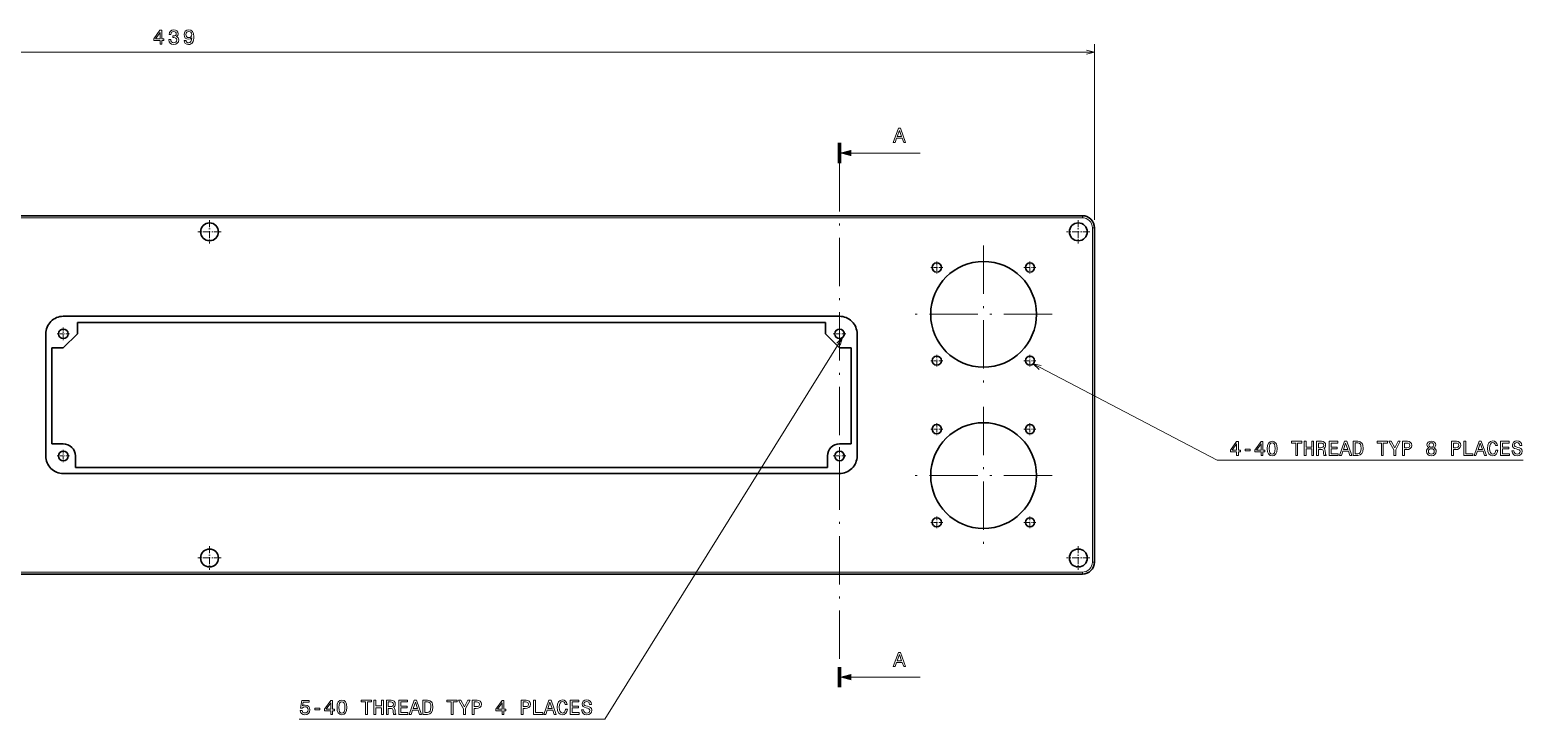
# Model space of a CAD drawing. Extents: x 0 to 1189, y 0 to 841.
# Drawn here: x 549.9 to 920.3, y 340.1 to 511 of the extents above; entities that cross this region are included whole.
import ezdxf

# ---------------------------------------------------------------- set-up
doc = ezdxf.new("R2010")
doc.units = 0
doc.linetypes.add('DASHDOT', pattern=[18.5, 12, -3, 0.5, -3])

msp = doc.modelspace()

# ---------------------------------------------------------------- linework, layer by layer
at = {"color": 7, "lineweight": 13}
for p, q in [((814, 463.950012), (814, 507.521271)), ((375, 505.521271), (814, 505.521271)), ((753.672791, 480.5), (770.775024, 480.5)), ((378, 464.450012), (811, 464.450012)), ((811, 464.950012), (811, 464.450012)), ((814, 461.950012), (813.5, 461.950012)), ((813.5, 461.950012), (813.5, 379.049988)), ((814, 379.049988), (813.5, 379.049988)), ((811, 376.549988), (378, 376.549988)), ((811, 376.049988), (811, 376.549988)), ((753.672791, 350.5), (770.775024, 350.5))]:
    msp.add_line(p, q, dxfattribs=at)
at = {"color": 7, "lineweight": 100}
for p, q in [((750.775024, 483), (750.775024, 478)), ((750.775024, 348), (750.775024, 353))]:
    msp.add_line(p, q, dxfattribs=at)
at = {"color": 7, "linetype": 'DASHDOT', "lineweight": 13}
for p, q in [((750.775024, 478), (750.775024, 353)), ((786.501465, 457.544769), (786.501465, 423.452271)), ((803.547729, 440.498505), (769.455261, 440.498505)), ((786.5, 417.546265), (786.5, 383.453735)), ((803.546265, 400.5), (769.453735, 400.5))]:
    msp.add_line(p, q, dxfattribs=at)
at = {"color": 7, "lineweight": 35}
for p, q in [((378, 464.950012), (811, 464.950012)), ((814, 461.950012), (814, 379.049988)), ((558.224976, 440), (750.775024, 440)), ((561.724976, 435.649994), (561.724976, 438.5)), ((561.724976, 438.5), (747.275024, 438.5)), ((747.275024, 435.649994), (747.275024, 438.5)), ((553.875, 405.350006), (553.875, 435.649994)), ((558.224976, 432.149994), (561.724976, 435.649994)), ((750.775024, 432.149994), (747.275024, 435.649994)), ((755.125, 405.350006), (755.125, 435.649994)), ((555.375, 408.350006), (555.375, 432.149994)), ((555.375, 432.149994), (558.224976, 432.149994)), ((750.775024, 432.149994), (753.625, 432.149994)), ((753.625, 408.350006), (753.625, 432.149994)), ((555.375, 408.350006), (558.224976, 408.350006)), ((750.775024, 408.350006), (753.625, 408.350006)), ((561.224976, 405.350006), (561.224976, 402.5)), ((747.775024, 405.350006), (747.775024, 402.5)), ((750.775024, 401), (558.224976, 401)), ((747.775024, 402.5), (561.224976, 402.5)), ((811, 376.049988), (378, 376.049988))]:
    msp.add_line(p, q, dxfattribs=at)
at = {"color": 7, "linetype": 'DASHDOT', "lineweight": 13, "ltscale": 0.144755}
for p, q in [((594.5, 463.845093), (594.5, 458.054901)), ((810, 463.845093), (810, 458.054901)), ((594.5, 382.945099), (594.5, 377.154907)), ((810, 382.945099), (810, 377.154907))]:
    msp.add_line(p, q, dxfattribs=at)
at = {"color": 7, "linetype": 'DASHDOT', "lineweight": 13, "ltscale": 0.144754}
for p, q in [((597.395081, 460.950012), (591.604919, 460.950012)), ((812.895081, 460.950012), (807.104919, 460.950012)), ((597.395081, 380.049988), (591.604919, 380.049988)), ((812.895081, 380.049988), (807.104919, 380.049988))]:
    msp.add_line(p, q, dxfattribs=at)
at = {"color": 7, "linetype": 'DASHDOT', "lineweight": 13, "ltscale": 0.0741}
for p, q in [((776.375671, 452.106323), (773.411682, 452.106323)), ((774.893677, 453.588318), (774.893677, 450.624298)), ((799.489685, 452.106323), (796.525696, 452.106323)), ((798.00769, 453.588318), (798.00769, 450.624298)), ((774.893677, 430.474304), (774.893677, 427.510315)), ((798.00769, 430.474304), (798.00769, 427.510315)), ((776.375671, 428.99231), (773.411682, 428.99231)), ((799.489685, 428.99231), (796.525696, 428.99231)), ((776.374207, 412.006195), (773.410217, 412.006195)), ((774.892212, 413.48819), (774.892212, 410.5242)), ((798.006226, 413.48819), (798.006226, 410.5242)), ((774.892212, 390.374207), (774.892212, 387.410187)), ((798.006226, 390.374207), (798.006226, 387.410187)), ((776.374207, 388.892212), (773.410217, 388.892212))]:
    msp.add_line(p, q, dxfattribs=at)
at = {"color": 7, "linetype": 'DASHDOT', "lineweight": 13, "ltscale": 0.07761}
for p, q in [((558.224976, 437.202209), (558.224976, 434.097809)), ((750.775024, 437.202209), (750.775024, 434.097809)), ((558.224976, 406.902191), (558.224976, 403.797791)), ((750.775024, 406.902191), (750.775024, 403.797791))]:
    msp.add_line(p, q, dxfattribs=at)
at = {"color": 7, "linetype": 'DASHDOT', "lineweight": 13, "ltscale": 0.077611}
for p, q in [((559.777222, 435.649994), (556.672791, 435.649994)), ((752.327209, 435.649994), (749.222778, 435.649994)), ((559.777222, 405.350006), (556.672791, 405.350006)), ((752.327209, 405.350006), (749.222778, 405.350006))]:
    msp.add_line(p, q, dxfattribs=at)
at = {"color": 7, "linetype": 'DASHDOT', "lineweight": 13, "ltscale": 0.074101}
for p, q in [((799.48822, 412.006195), (796.52417, 412.006195)), ((799.48822, 388.892212), (796.52417, 388.892212))]:
    msp.add_line(p, q, dxfattribs=at)
at = {"color": 7, "lineweight": 13}
for points in [[(582.22168, 507.521271), (582.675537, 507.521271), (582.675537, 508.388702), (583.174805, 508.388702), (583.174805, 508.792175), (582.675537, 508.792175), (582.675537, 510.945618), (582.216614, 510.945618), (580.683472, 508.83252), (580.683472, 508.388702), (582.22168, 508.388702)], [(581.107117, 508.792175), (582.22168, 510.360596), (582.22168, 508.792175)], [(584.409424, 508.620697), (584.409424, 508.585388), (584.490112, 508.101257), (584.727112, 507.738129), (585.100342, 507.506134), (585.594543, 507.42041), (586.11908, 507.506134), (586.512451, 507.728027), (586.764587, 508.081055), (586.855347, 508.534973), (586.815002, 508.83252), (586.704102, 509.074585), (586.522522, 509.261169), (586.280457, 509.397339), (586.608276, 509.669678), (586.724243, 510.103394), (586.648621, 510.496765), (586.431763, 510.794312), (586.078735, 510.980927), (585.594543, 511.046478), (585.140686, 510.96579), (584.792664, 510.743896), (584.565735, 510.390869), (584.490112, 509.921844), (584.490112, 509.886536), (584.938965, 509.886536), (584.979309, 510.20932), (585.110413, 510.441284), (585.322205, 510.58252), (585.619751, 510.632935), (585.882019, 510.59259), (586.073669, 510.486694), (586.189636, 510.315216), (586.235046, 510.083221), (586.189636, 509.836121), (586.068604, 509.669678), (585.856812, 509.568817), (585.569336, 509.538574), (585.372681, 509.54361), (585.372681, 509.145203), (585.619751, 509.155273), (585.9375, 509.109894), (586.174561, 508.988861), (586.315735, 508.792175), (586.36615, 508.534973), (586.31073, 508.242462), (586.164429, 508.025604), (585.932434, 507.889435), (585.624817, 507.844055), (585.307129, 507.89447), (585.075134, 508.045776), (584.928833, 508.287842), (584.873352, 508.620697)], [(588.205933, 508.388702), (588.281616, 507.990295), (588.498474, 507.682648), (588.84137, 507.491028), (589.295288, 507.42041), (589.592834, 507.455719), (589.860107, 507.546478), (590.087097, 507.70282), (590.278687, 507.924744), (590.429993, 508.202087), (590.540955, 508.545044), (590.606506, 508.938416), (590.631714, 509.392303), (590.546021, 510.103394), (590.298889, 510.622864), (589.905518, 510.935547), (589.365906, 511.046478), (588.871643, 510.955719), (588.498474, 510.713623), (588.256409, 510.340454), (588.175659, 509.871399), (588.256409, 509.387268), (588.493408, 509.019104), (588.846436, 508.787109), (589.295288, 508.711487), (589.769348, 508.807312), (590.127441, 509.099792), (590.046753, 508.540009), (589.885315, 508.141602), (589.638245, 507.904541), (589.300354, 507.828918), (589.038086, 507.864197), (588.846436, 507.975159), (588.720337, 508.151672), (588.669922, 508.388702)], [(588.664856, 509.876465), (588.715332, 510.189148), (588.856506, 510.436249), (589.07843, 510.59259), (589.365906, 510.648071), (589.663452, 510.59259), (589.890381, 510.436249), (590.031616, 510.194183), (590.087097, 509.8815), (590.031616, 509.563782), (589.890381, 509.326752), (589.658386, 509.180481), (589.350769, 509.130066), (589.073364, 509.180481), (588.856506, 509.326752), (588.715332, 509.558716)], [(764.093079, 483.125), (764.557068, 483.125), (764.925232, 484.153809), (766.322205, 484.153809), (766.690369, 483.125), (767.164429, 483.125), (765.883423, 486.630035), (765.369019, 486.630035)], [(765.086609, 484.582489), (765.626221, 486.125732), (766.165833, 484.582489)], [(849.265503, 405.494385), (849.71936, 405.494385), (849.71936, 406.361816), (850.218628, 406.361816), (850.218628, 406.765289), (849.71936, 406.765289), (849.71936, 408.918732), (849.260437, 408.918732), (847.727295, 406.805634), (847.727295, 406.361816), (849.265503, 406.361816)], [(848.15094, 406.765289), (849.265503, 408.33371), (849.265503, 406.765289)], [(855.337524, 405.494385), (855.791443, 405.494385), (855.791443, 406.361816), (856.29071, 406.361816), (856.29071, 406.765289), (855.791443, 406.765289), (855.791443, 408.918732), (855.332458, 408.918732), (853.799316, 406.805634), (853.799316, 406.361816), (855.337524, 406.361816)], [(854.222961, 406.765289), (855.337524, 408.33371), (855.337524, 406.765289)], [(856.880737, 407.204041), (856.956421, 406.412262), (857.19342, 405.847412), (857.571655, 405.504486), (858.096191, 405.393524), (858.615601, 405.504486), (858.993896, 405.847412), (859.22583, 406.412262), (859.306519, 407.204041), (859.22583, 407.990784), (859.130005, 408.303467), (858.993896, 408.560669), (858.615601, 408.903595), (858.096191, 409.019592), (857.571655, 408.903595), (857.19342, 408.555634), (856.956421, 407.990784)], [(857.364929, 407.204041), (857.405273, 407.81427), (857.531311, 408.253021), (857.758301, 408.510223), (858.096191, 408.601013), (858.429016, 408.510223), (858.655945, 408.253021), (858.782043, 407.81427), (858.822388, 407.204041), (858.782043, 406.588776), (858.655945, 406.149994), (858.429016, 405.892792), (858.096191, 405.807068), (857.758301, 405.892792), (857.531311, 406.149994), (857.405273, 406.588776)], [(863.936218, 405.494385), (864.400208, 405.494385), (864.400208, 408.57074), (865.45929, 408.57074), (865.45929, 408.994385), (862.872131, 408.994385), (862.872131, 408.57074), (863.936218, 408.57074)], [(866.034241, 405.494385), (866.503235, 405.494385), (866.503235, 407.138489), (867.905273, 407.138489), (867.905273, 405.494385), (868.369202, 405.494385), (868.369202, 408.994385), (867.905273, 408.994385), (867.905273, 407.567139), (866.503235, 407.567139), (866.503235, 408.994385), (866.034241, 408.994385)], [(869.115601, 405.494385), (869.584656, 405.494385), (869.584656, 406.972046), (870.063782, 406.972046), (870.416809, 406.956909), (870.638672, 406.886322), (870.759705, 406.719879), (870.810181, 406.422333), (870.835388, 405.968445), (870.865601, 405.670898), (870.926147, 405.494385), (871.455688, 405.494385), (871.455688, 405.59021), (871.339722, 405.731415), (871.299316, 405.993652), (871.264038, 406.558502), (871.178284, 406.977081), (871.062317, 407.108215), (870.880737, 407.204041), (871.082458, 407.330109), (871.223694, 407.506622), (871.314453, 407.728546), (871.344727, 407.995819), (871.274109, 408.419464), (871.072388, 408.737183), (870.739563, 408.928833), (870.285645, 408.994385), (869.115601, 408.994385)], [(870.154541, 408.565704), (870.462158, 408.535461), (870.679016, 408.439636), (870.815186, 408.263123), (870.860596, 407.985748), (870.810181, 407.693237), (870.674011, 407.516724), (870.442017, 407.425934), (870.124268, 407.400726), (869.584656, 407.400726), (869.584656, 408.565704)], [(872.217224, 405.494385), (874.436218, 405.494385), (874.436218, 405.91803), (872.681213, 405.91803), (872.681213, 407.10318), (874.244568, 407.10318), (874.244568, 407.521759), (872.681213, 407.521759), (872.681213, 408.57074), (874.395874, 408.57074), (874.395874, 408.994385), (872.217224, 408.994385)], [(874.779175, 405.494385), (875.243164, 405.494385), (875.611328, 406.523193), (877.008301, 406.523193), (877.376404, 405.494385), (877.850525, 405.494385), (876.569519, 408.99942), (876.055115, 408.99942)], [(875.772705, 406.951874), (876.312317, 408.495117), (876.851929, 406.951874)], [(879.343262, 408.994385), (878.178284, 408.994385), (878.178284, 405.494385), (879.343262, 405.494385), (879.893005, 405.605347), (880.301514, 405.943237), (880.55365, 406.49295), (880.64447, 407.244385), (880.563721, 408.010956), (880.462891, 408.313538), (880.321655, 408.555634), (879.913147, 408.883423), (879.645874, 408.964111)], [(879.307983, 408.575806), (879.691284, 408.500153), (879.953491, 408.268158), (880.109863, 407.854614), (880.160278, 407.244385), (880.104797, 406.654327), (879.948486, 406.240784), (879.681213, 405.993652), (879.307983, 405.912964), (878.647339, 405.912964), (878.647339, 408.575806)], [(885.188416, 405.494385), (885.652344, 405.494385), (885.652344, 408.57074), (886.711426, 408.57074), (886.711426, 408.994385), (884.124268, 408.994385), (884.124268, 408.57074), (885.188416, 408.57074)], [(888.718628, 405.494385), (888.718628, 406.91153), (889.86853, 408.99942), (889.343994, 408.99942), (888.481628, 407.34021), (887.609131, 408.99942), (887.049316, 408.99942), (888.249634, 406.881287), (888.249634, 405.494385)], [(890.428284, 405.494385), (890.892273, 405.494385), (890.892273, 406.972046), (891.406677, 406.972046), (891.926147, 406.997253), (892.339661, 407.173767), (892.606995, 407.516724), (892.697754, 407.985748), (892.627136, 408.419464), (892.425415, 408.737183), (892.09259, 408.928833), (891.638672, 408.994385), (890.428284, 408.994385)], [(891.512573, 408.565704), (891.815186, 408.535461), (892.037109, 408.439636), (892.168213, 408.263123), (892.213623, 407.985748), (892.163147, 407.693237), (892.026978, 407.516724), (891.795044, 407.425934), (891.477295, 407.400726), (890.892273, 407.400726), (890.892273, 408.565704)], [(896.939087, 407.380554), (896.681885, 407.239349), (896.505371, 407.042664), (896.394409, 406.795532), (896.359131, 406.497986), (896.439819, 406.049133), (896.671814, 405.701172), (897.050049, 405.479248), (897.564453, 405.393524), (898.073853, 405.479248), (898.452087, 405.701172), (898.684082, 406.049133), (898.769775, 406.497986), (898.729431, 406.795532), (898.623535, 407.042664), (898.442017, 407.239349), (898.189819, 407.380554), (898.391541, 407.501587), (898.532776, 407.66803), (898.61853, 407.869751), (898.648743, 408.116852), (898.568054, 408.474945), (898.356262, 408.76239), (898.013306, 408.949005), (897.564453, 409.019592), (897.110596, 408.949005), (896.767639, 408.76239), (896.550781, 408.474945), (896.475098, 408.116852), (896.500366, 407.869751), (896.58606, 407.66803)], [(896.954224, 408.076508), (896.994568, 408.298431), (897.115601, 408.469879), (897.307251, 408.575806), (897.564453, 408.61615), (897.81665, 408.575806), (898.008301, 408.469879), (898.129333, 408.298431), (898.174683, 408.076508), (898.129333, 407.849579), (898.008301, 407.673065), (897.81665, 407.557068), (897.564453, 407.521759), (897.307251, 407.562103), (897.115601, 407.673065), (896.994568, 407.849579)], [(902.572388, 405.494385), (903.036377, 405.494385), (903.036377, 406.972046), (903.550781, 406.972046), (904.070251, 406.997253), (904.483765, 407.173767), (904.751038, 407.516724), (904.841858, 407.985748), (904.77124, 408.419464), (904.569519, 408.737183), (904.236633, 408.928833), (903.782776, 408.994385), (902.572388, 408.994385)], [(903.656677, 408.565704), (903.95929, 408.535461), (904.181152, 408.439636), (904.312317, 408.263123), (904.357666, 407.985748), (904.307251, 407.693237), (904.171082, 407.516724), (903.939087, 407.425934), (903.621399, 407.400726), (903.036377, 407.400726), (903.036377, 408.565704)], [(905.648743, 405.494385), (907.89801, 405.494385), (907.89801, 405.91803), (906.112732, 405.91803), (906.112732, 408.994385), (905.648743, 408.994385)], [(908.175415, 405.494385), (908.639404, 405.494385), (909.007568, 406.523193), (910.404541, 406.523193), (910.772705, 405.494385), (911.246765, 405.494385), (909.965759, 408.99942), (909.451355, 408.99942)], [(909.168945, 406.951874), (909.708557, 408.495117), (910.248169, 406.951874)], [(913.561584, 406.795532), (913.460693, 406.371918), (913.294312, 406.069305), (913.062317, 405.882721), (912.789978, 405.822205), (912.462158, 405.912964), (912.204956, 406.185303), (912.033508, 406.62912), (911.978027, 407.244385), (912.033508, 407.854614), (912.19989, 408.303467), (912.457092, 408.575806), (912.789978, 408.671631), (913.032043, 408.621185), (913.238831, 408.47998), (913.400208, 408.253021), (913.511169, 407.940338), (913.990234, 407.940338), (913.838989, 408.419464), (913.576721, 408.782562), (913.218628, 409.009521), (912.789978, 409.09021), (912.255371, 408.964111), (911.846863, 408.611115), (911.584656, 408.031128), (911.493835, 407.244385), (911.584656, 406.457642), (911.846863, 405.877655), (912.255371, 405.519592), (912.789978, 405.39856), (913.258972, 405.494385), (913.637207, 405.761688), (913.904541, 406.200439), (914.045715, 406.795532)], [(914.721497, 405.494385), (916.940552, 405.494385), (916.940552, 405.91803), (915.185486, 405.91803), (915.185486, 407.10318), (916.748901, 407.10318), (916.748901, 407.521759), (915.185486, 407.521759), (915.185486, 408.57074), (916.900208, 408.57074), (916.900208, 408.994385), (914.721497, 408.994385)], [(918.019775, 406.649292), (917.560852, 406.649292), (917.661743, 406.114716), (917.913879, 405.721344), (918.302246, 405.484283), (918.826721, 405.39856), (919.346191, 405.479248), (919.734497, 405.701172), (919.981628, 406.049133), (920.072388, 406.508087), (919.996765, 406.921631), (919.784912, 407.188904), (919.442017, 407.365417), (918.983032, 407.496552), (918.589661, 407.592377), (918.332458, 407.703308), (918.186218, 407.864716), (918.140808, 408.116852), (918.186218, 408.343811), (918.317322, 408.515289), (918.519043, 408.631287), (918.796448, 408.671631), (919.078857, 408.621185), (919.300781, 408.485016), (919.447021, 408.258087), (919.517639, 407.950439), (919.976562, 407.950439), (919.976562, 407.96051), (919.895874, 408.434601), (919.658813, 408.787598), (919.285645, 409.009521), (918.781311, 409.085175), (918.327454, 409.009521), (917.974426, 408.797699), (917.747437, 408.469879), (917.666748, 408.046265), (917.7323, 407.66803), (917.92395, 407.410797), (918.226562, 407.239349), (918.640137, 407.108215), (919.048584, 406.992218), (919.356262, 406.881287), (919.542847, 406.719879), (919.608398, 406.457642), (919.547913, 406.190338), (919.391541, 405.988617), (919.154541, 405.862549), (918.846863, 405.822205), (918.503967, 405.877655), (918.241699, 406.039062), (918.075256, 406.3013)], [(851.413879, 406.649292), (852.634338, 406.649292), (852.634338, 407.047699), (851.413879, 407.047699)], [(896.843262, 406.508087), (896.888672, 406.77536), (897.034912, 406.977081), (897.261841, 407.108215), (897.564453, 407.153595), (897.862, 407.108215), (898.088989, 406.977081), (898.235229, 406.77536), (898.285645, 406.508087), (898.235229, 406.220612), (898.088989, 406.003754), (897.862, 405.862549), (897.564453, 405.817139), (897.261841, 405.862549), (897.034912, 406.003754), (896.888672, 406.220612)], [(764.093079, 353.125), (764.557068, 353.125), (764.925232, 354.153809), (766.322205, 354.153809), (766.690369, 353.125), (767.164429, 353.125), (765.883423, 356.630035), (765.369019, 356.630035)], [(765.086609, 354.582489), (765.626221, 356.125732), (766.165833, 354.582489)], [(616.982361, 342.18457), (617.093323, 341.771027), (617.340454, 341.448273), (617.703552, 341.246552), (618.167542, 341.170898), (618.67688, 341.261658), (619.075317, 341.508789), (619.327454, 341.902161), (619.423279, 342.406494), (619.337585, 342.875519), (619.09552, 343.243652), (618.717224, 343.480682), (618.228027, 343.566437), (617.849792, 343.50592), (617.557312, 343.339478), (617.698547, 344.282562), (619.231628, 344.282562), (619.231628, 344.696106), (617.360596, 344.696106), (617.083252, 342.84021), (617.486694, 342.84021), (617.779236, 343.07724), (618.152405, 343.162964), (618.475159, 343.107483), (618.72229, 342.946106), (618.878662, 342.699005), (618.934082, 342.381256), (618.878662, 342.063538), (618.717224, 341.816437), (618.470154, 341.660095), (618.152405, 341.604614), (617.885132, 341.639923), (617.678345, 341.75592), (617.527039, 341.937469), (617.451416, 342.18457)], [(624.58252, 341.271759), (625.036438, 341.271759), (625.036438, 342.139191), (625.535706, 342.139191), (625.535706, 342.542664), (625.036438, 342.542664), (625.036438, 344.696106), (624.577454, 344.696106), (623.044312, 342.583008), (623.044312, 342.139191), (624.58252, 342.139191)], [(626.125732, 342.981415), (626.201416, 342.189636), (626.438416, 341.624786), (626.81665, 341.28186), (627.341187, 341.170898), (627.860596, 341.28186), (628.238892, 341.624786), (628.470825, 342.189636), (628.551514, 342.981415), (628.470825, 343.768158), (628.375, 344.080841), (628.238892, 344.338043), (627.860596, 344.680969), (627.341187, 344.796967), (626.81665, 344.680969), (626.438416, 344.333008), (626.201416, 343.768158)], [(633.181213, 341.271759), (633.645203, 341.271759), (633.645203, 344.348114), (634.704285, 344.348114), (634.704285, 344.771759), (632.117126, 344.771759), (632.117126, 344.348114), (633.181213, 344.348114)], [(635.279236, 341.271759), (635.74823, 341.271759), (635.74823, 342.915863), (637.150269, 342.915863), (637.150269, 341.271759), (637.614197, 341.271759), (637.614197, 344.771759), (637.150269, 344.771759), (637.150269, 343.344513), (635.74823, 343.344513), (635.74823, 344.771759), (635.279236, 344.771759)], [(638.360596, 341.271759), (638.829651, 341.271759), (638.829651, 342.74942), (639.308777, 342.74942), (639.661804, 342.734283), (639.883667, 342.663696), (640.0047, 342.497253), (640.055176, 342.199707), (640.080383, 341.745819), (640.110596, 341.448273), (640.171143, 341.271759), (640.700684, 341.271759), (640.700684, 341.367584), (640.584717, 341.508789), (640.544312, 341.771027), (640.509033, 342.335876), (640.423279, 342.754456), (640.307312, 342.88559), (640.125732, 342.981415), (640.327454, 343.107483), (640.468689, 343.283997), (640.559448, 343.50592), (640.589722, 343.773193), (640.519104, 344.196838), (640.317383, 344.514557), (639.984558, 344.706207), (639.53064, 344.771759), (638.360596, 344.771759)], [(641.462219, 341.271759), (643.681213, 341.271759), (643.681213, 341.695404), (641.926208, 341.695404), (641.926208, 342.880554), (643.489563, 342.880554), (643.489563, 343.299133), (641.926208, 343.299133), (641.926208, 344.348114), (643.640869, 344.348114), (643.640869, 344.771759), (641.462219, 344.771759)], [(644.02417, 341.271759), (644.488159, 341.271759), (644.856323, 342.300568), (646.253296, 342.300568), (646.621399, 341.271759), (647.09552, 341.271759), (645.814514, 344.776794), (645.30011, 344.776794)], [(648.588257, 344.771759), (647.423279, 344.771759), (647.423279, 341.271759), (648.588257, 341.271759), (649.138, 341.382721), (649.546509, 341.720612), (649.798645, 342.270325), (649.889465, 343.021759), (649.808716, 343.78833), (649.707886, 344.090912), (649.56665, 344.333008), (649.158142, 344.660797), (648.890869, 344.741486)], [(654.433411, 341.271759), (654.897339, 341.271759), (654.897339, 344.348114), (655.956421, 344.348114), (655.956421, 344.771759), (653.369263, 344.771759), (653.369263, 344.348114), (654.433411, 344.348114)], [(657.963623, 341.271759), (657.963623, 342.688904), (659.113525, 344.776794), (658.588989, 344.776794), (657.726624, 343.117584), (656.854126, 344.776794), (656.294312, 344.776794), (657.494629, 342.658661), (657.494629, 341.271759)], [(659.673279, 341.271759), (660.137268, 341.271759), (660.137268, 342.74942), (660.651672, 342.74942), (661.171143, 342.774628), (661.584656, 342.951141), (661.85199, 343.294098), (661.942749, 343.763123), (661.872131, 344.196838), (661.67041, 344.514557), (661.337585, 344.706207), (660.883667, 344.771759), (659.673279, 344.771759)], [(667.086853, 341.271759), (667.54071, 341.271759), (667.54071, 342.139191), (668.040039, 342.139191), (668.040039, 342.542664), (667.54071, 342.542664), (667.54071, 344.696106), (667.081787, 344.696106), (665.548645, 342.583008), (665.548645, 342.139191), (667.086853, 342.139191)], [(671.817383, 341.271759), (672.281372, 341.271759), (672.281372, 342.74942), (672.795776, 342.74942), (673.315247, 342.774628), (673.72876, 342.951141), (673.996033, 343.294098), (674.086853, 343.763123), (674.016235, 344.196838), (673.814514, 344.514557), (673.481628, 344.706207), (673.027771, 344.771759), (671.817383, 344.771759)], [(674.893738, 341.271759), (677.143005, 341.271759), (677.143005, 341.695404), (675.357727, 341.695404), (675.357727, 344.771759), (674.893738, 344.771759)], [(677.42041, 341.271759), (677.884399, 341.271759), (678.252563, 342.300568), (679.649536, 342.300568), (680.0177, 341.271759), (680.49176, 341.271759), (679.210754, 344.776794), (678.69635, 344.776794)], [(682.80658, 342.572906), (682.705688, 342.149292), (682.539307, 341.84668), (682.307312, 341.660095), (682.034973, 341.599579), (681.707153, 341.690338), (681.449951, 341.962677), (681.278503, 342.406494), (681.223022, 343.021759), (681.278503, 343.631989), (681.444885, 344.080841), (681.702087, 344.35318), (682.034973, 344.449005), (682.277039, 344.39856), (682.483826, 344.257355), (682.645203, 344.030396), (682.756165, 343.717712), (683.235229, 343.717712), (683.083984, 344.196838), (682.821716, 344.559937), (682.463623, 344.786896), (682.034973, 344.867584), (681.500366, 344.741486), (681.091858, 344.388489), (680.829651, 343.808502), (680.738831, 343.021759), (680.829651, 342.235016), (681.091858, 341.655029), (681.500366, 341.296967), (682.034973, 341.175934), (682.503967, 341.271759), (682.882202, 341.539062), (683.149536, 341.977814), (683.29071, 342.572906)], [(683.966492, 341.271759), (686.185547, 341.271759), (686.185547, 341.695404), (684.430481, 341.695404), (684.430481, 342.880554), (685.993896, 342.880554), (685.993896, 343.299133), (684.430481, 343.299133), (684.430481, 344.348114), (686.145203, 344.348114), (686.145203, 344.771759), (683.966492, 344.771759)], [(687.264771, 342.426666), (686.805847, 342.426666), (686.906738, 341.89209), (687.158875, 341.498718), (687.547241, 341.261658), (688.071716, 341.175934), (688.591187, 341.256622), (688.979492, 341.478546), (689.226624, 341.826508), (689.317383, 342.285461), (689.24176, 342.699005), (689.029907, 342.966278), (688.687012, 343.142792), (688.228027, 343.273926), (687.834656, 343.369751), (687.577454, 343.480682), (687.431213, 343.64209), (687.385803, 343.894226), (687.431213, 344.121185), (687.562317, 344.292664), (687.764038, 344.408661), (688.041443, 344.449005), (688.323853, 344.39856), (688.545776, 344.26239), (688.692017, 344.035461), (688.762634, 343.727814), (689.221558, 343.727814), (689.221558, 343.737885), (689.140869, 344.211975), (688.903809, 344.564972), (688.53064, 344.786896), (688.026306, 344.862549), (687.572449, 344.786896), (687.219421, 344.575073), (686.992432, 344.247253), (686.911743, 343.823639), (686.977295, 343.445404), (687.168945, 343.188171), (687.471558, 343.016724), (687.885132, 342.88559), (688.293579, 342.769592), (688.601257, 342.658661), (688.787842, 342.497253), (688.853394, 342.235016), (688.792908, 341.967712), (688.636536, 341.765991), (688.399536, 341.639923), (688.091858, 341.599579), (687.748962, 341.655029), (687.486694, 341.816437), (687.320251, 342.078674)], [(620.658875, 342.426666), (621.879333, 342.426666), (621.879333, 342.825073), (620.658875, 342.825073)], [(623.467957, 342.542664), (624.58252, 344.111084), (624.58252, 342.542664)], [(626.609924, 342.981415), (626.650269, 343.591644), (626.776306, 344.030396), (627.003296, 344.287598), (627.341187, 344.378387), (627.674011, 344.287598), (627.90094, 344.030396), (628.027039, 343.591644), (628.067383, 342.981415), (628.027039, 342.36615), (627.90094, 341.927368), (627.674011, 341.670166), (627.341187, 341.584442), (627.003296, 341.670166), (626.776306, 341.927368), (626.650269, 342.36615)], [(639.399536, 344.343079), (639.707153, 344.312836), (639.924011, 344.21701), (640.060181, 344.040497), (640.105591, 343.763123), (640.055176, 343.470612), (639.919006, 343.294098), (639.687012, 343.203308), (639.369263, 343.178101), (638.829651, 343.178101), (638.829651, 344.343079)], [(645.0177, 342.729248), (645.557312, 344.272491), (646.096924, 342.729248)], [(648.552979, 344.35318), (648.936279, 344.277527), (649.198486, 344.045532), (649.354858, 343.631989), (649.405273, 343.021759), (649.349792, 342.431702), (649.193481, 342.018158), (648.926208, 341.771027), (648.552979, 341.690338), (647.892334, 341.690338), (647.892334, 344.35318)], [(660.757568, 344.343079), (661.060181, 344.312836), (661.282104, 344.21701), (661.413208, 344.040497), (661.458618, 343.763123), (661.408142, 343.470612), (661.271973, 343.294098), (661.040039, 343.203308), (660.72229, 343.178101), (660.137268, 343.178101), (660.137268, 344.343079)], [(665.97229, 342.542664), (667.086853, 344.111084), (667.086853, 342.542664)], [(672.901672, 344.343079), (673.204285, 344.312836), (673.426147, 344.21701), (673.557312, 344.040497), (673.602661, 343.763123), (673.552246, 343.470612), (673.416077, 343.294098), (673.184082, 343.203308), (672.866394, 343.178101), (672.281372, 343.178101), (672.281372, 344.343079)], [(678.41394, 342.729248), (678.953552, 344.272491), (679.493164, 342.729248)]]:
    msp.add_lwpolyline(points, close=True, dxfattribs=at)
for points in [[(812.068115, 505.003632), (814, 505.521271), (812.068115, 506.03891)], [(751.527039, 434.722595), (692.579651, 340.081543), (616.715088, 340.081543)], [(750.945068, 432.809143), (751.527039, 434.722595), (750.066284, 433.356476)], [(798.820557, 428.193054), (844.470093, 404.304169), (920.334656, 404.304169)], [(800.772217, 427.755951), (798.820557, 428.193054), (800.292236, 426.838684)]]:
    msp.add_lwpolyline(points, dxfattribs=at)
at = {"color": 7, "lineweight": 35}
for centre, radius in [((594.5, 460.950012), 2.227), ((810, 460.950012), 2.227), ((786.501465, 440.498505), 13.1125), ((774.893677, 452.106323), 1.14), ((798.00769, 452.106323), 1.14), ((558.224976, 435.649994), 1.194), ((750.775024, 435.649994), 1.194), ((774.893677, 428.99231), 1.14), ((798.00769, 428.99231), 1.14), ((786.5, 400.5), 13.1125), ((774.892212, 412.006195), 1.14), ((798.006226, 412.006195), 1.14), ((558.224976, 405.350006), 1.194), ((750.775024, 405.350006), 1.194), ((774.892212, 388.892212), 1.14), ((798.006226, 388.892212), 1.14), ((594.5, 380.049988), 2.227), ((810, 380.049988), 2.227)]:
    msp.add_circle(centre, radius, dxfattribs=at)
for centre, radius, start, end in [((811, 461.950012), 3, 0, 90.000003), ((558.224976, 435.649994), 4.35, 90.000003, 180.000005), ((750.775024, 435.649994), 4.35, 360, 90.000003), ((558.224976, 405.350006), 3, 360, 90.000003), ((750.775024, 405.350006), 3, 90.000003, 179.999995), ((558.224976, 405.350006), 4.35, 179.999995, 269.999997), ((750.775024, 405.350006), 4.35, 269.999997, 360), ((811, 379.049988), 3, 269.999997, 360)]:
    msp.add_arc(centre, radius, start, end, dxfattribs=at)
at = {"color": 7, "lineweight": 13}
for centre, start, end in [((811, 461.950012), 360, 90.000003), ((811, 379.049988), 269.999997, 0)]:
    msp.add_arc(centre, 2.5, start, end, dxfattribs=at)
for points in [[(753.672791, 481.276459), (750.775024, 480.5), (753.672791, 479.723541)], [(753.672791, 351.276459), (750.775024, 350.5), (753.672791, 349.723541)]]:
    msp.add_solid(points, dxfattribs=at)

doc.saveas('drawing.dxf')
